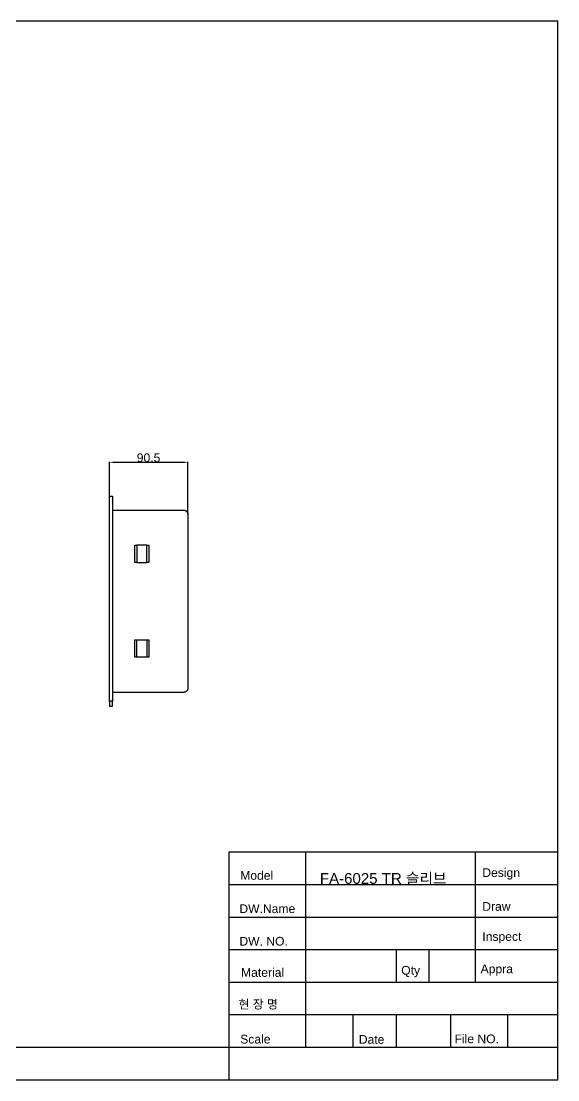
# Model space of a CAD drawing. Header units: millimetres. Extents: x 3033 to 5751, y 230 to 1450.
# Drawn here: x 5132 to 5751, y 230 to 1450 of the extents above; entities that cross this region are included whole.
import ezdxf

# ---------------------------------------------------------------- set-up
doc = ezdxf.new("R2010")
doc.units = ezdxf.units.MM
doc.header["$MEASUREMENT"] = 0
for name, color, linetype in [('____', 5, 'Continuous'), ('Default', 7, 'Continuous'), ('LAYER 01', 40, 'Continuous'), ('TEX', 70, 'Continuous')]:
    doc.layers.add(name, color=color, linetype=linetype)
doc.styles.add('Arial', font='arial.ttf')
doc.dimstyles.new('Dimension Style 01', dxfattribs={"dimtxt": 10, "dimasz": 5, "dimexe": 0.5, "dimexo": 0.5, "dimgap": 0.09, "dimtad": 1, "dimtoh": 1, "dimdec": 1, "dimzin": 1, "dimdsep": 46, "dimtxsty": 'Arial', "dimcen": 0.5, "dimadec": 1, "dimazin": 0, "dimtfac": 1, "dimtdec": 4, "dimtix": 1, "dimtmove": 0, "dimatfit": 3, "dimfxl": 1, "dimtolj": 1, "dimtzin": 1, "dimarcsym": 0})

# ---------------------------------------------------------------- blocks, each defined once
blk = doc.blocks.new('*D14')
at = {"layer": 'Default', "color": 0, "lineweight": -2, "transparency": 16777216}
for p, q in [((5234.1, 902.8), (5234.1, 941.9)), ((5239.1, 941.4), (5319.6, 941.4)), ((5324.6, 881.8), (5324.6, 941.9))]:
    blk.add_line(p, q, dxfattribs=at)
at = {"layer": 'Default', "color": 0, "transparency": 16777216}
for points in [[(5239.1, 942.2), (5239.1, 940.6), (5234.1, 941.4)], [(5319.6, 940.6), (5319.6, 942.2), (5324.6, 941.4)]]:
    blk.add_solid(points, dxfattribs=at)
at = {"layer": 'Defpoints', "color": 0, "transparency": 16777216}
for p in [(5324.6, 941.4), (5234.1, 902.3), (5324.6, 881.3)]:
    blk.add_point(p, dxfattribs=at)
at = {"layer": 'Default', "color": 0, "transparency": 16777216, "insert": (5279.3, 946.6), "char_height": 10, "attachment_point": 5, "style": 'Arial'}
blk.add_mtext('\\A1;90.5', dxfattribs=at)

msp = doc.modelspace()

# ---------------------------------------------------------------- linework, layer by layer
for p, q in [((5372.26, 492.39), (5750.98, 492.39)), ((5372.26, 229.89), (5372.26, 492.39))]:
    msp.add_line(p, q)
at = {"layer": '____'}
for p, q in [((5750.98, 1449.66), (4420.98, 1449.66)), ((5750.98, 229.89), (5750.98, 1449.66)), ((4420.98, 229.89), (5750.98, 229.89))]:
    msp.add_line(p, q, dxfattribs=at)
at = {"layer": 'LAYER 01'}
for p, q in [((5234.08, 896.29), (5234.08, 902.29)), ((5234.08, 902.29), (5237.58, 902.29)), ((5234.08, 666.29), (5234.08, 896.29)), ((5237.58, 902.29), (5237.58, 896.29)), ((5237.58, 896.29), (5237.58, 666.29)), ((5237.58, 886.29), (5319.58, 886.29)), ((5319.58, 886.29), (5319.75, 886.29)), ((5319.75, 886.29), (5319.93, 886.28)), ((5319.93, 886.28), (5320.1, 886.26)), ((5320.1, 886.26), (5320.27, 886.24)), ((5320.27, 886.24), (5320.45, 886.21)), ((5320.45, 886.21), (5320.62, 886.18)), ((5320.62, 886.18), (5320.79, 886.14)), ((5320.79, 886.14), (5320.96, 886.1)), ((5320.96, 886.1), (5321.12, 886.05)), ((5321.12, 886.05), (5321.29, 885.99)), ((5321.29, 885.99), (5321.45, 885.93)), ((5321.45, 885.93), (5321.61, 885.86)), ((5321.61, 885.86), (5321.77, 885.78)), ((5321.77, 885.78), (5321.93, 885.71)), ((5321.93, 885.71), (5322.08, 885.62)), ((5322.08, 885.62), (5322.23, 885.53)), ((5322.23, 885.53), (5322.37, 885.44)), ((5322.37, 885.44), (5322.52, 885.34)), ((5322.52, 885.34), (5322.66, 885.23)), ((5322.66, 885.23), (5322.79, 885.12)), ((5322.79, 885.12), (5322.92, 885.01)), ((5322.92, 885.01), (5323.05, 884.89)), ((5323.05, 884.89), (5323.18, 884.76)), ((5323.18, 884.76), (5323.29, 884.64)), ((5323.29, 884.64), (5323.41, 884.5)), ((5323.41, 884.5), (5323.52, 884.37)), ((5323.52, 884.37), (5323.62, 884.23)), ((5323.62, 884.23), (5323.72, 884.09)), ((5323.72, 884.09), (5323.82, 883.94)), ((5323.82, 883.94), (5323.91, 883.79)), ((5323.91, 883.79), (5323.99, 883.64)), ((5323.99, 883.64), (5324.07, 883.48)), ((5324.07, 883.48), (5324.15, 883.32)), ((5324.15, 883.32), (5324.21, 883.16)), ((5324.21, 883.16), (5324.28, 883)), ((5324.28, 883), (5324.33, 882.84)), ((5324.33, 882.84), (5324.39, 882.67)), ((5324.39, 882.67), (5324.43, 882.5)), ((5324.43, 882.5), (5324.47, 882.33)), ((5324.47, 882.33), (5324.5, 882.16)), ((5324.5, 882.16), (5324.53, 881.99)), ((5324.53, 881.99), (5324.55, 881.81)), ((5324.55, 881.81), (5324.57, 881.64)), ((5324.57, 881.64), (5324.58, 881.47)), ((5324.58, 881.47), (5324.58, 881.29)), ((5324.58, 881.29), (5324.58, 683.29)), ((5263.58, 825.79), (5263.58, 845.79)), ((5263.58, 845.79), (5265.89, 845.79)), ((5277.26, 845.79), (5265.89, 845.79)), ((5265.89, 845.79), (5265.89, 825.79)), ((5277.26, 845.79), (5279.58, 845.79)), ((5277.26, 825.79), (5277.26, 845.79)), ((5279.58, 845.79), (5279.58, 825.79)), ((5265.89, 825.79), (5263.58, 825.79)), ((5265.89, 825.79), (5277.26, 825.79)), ((5279.58, 825.79), (5277.26, 825.79)), ((5263.58, 716.79), (5263.58, 736.79)), ((5263.58, 736.79), (5265.89, 736.79)), ((5265.89, 736.79), (5277.26, 736.79)), ((5265.89, 716.79), (5265.89, 736.79)), ((5277.26, 736.79), (5277.26, 716.79)), ((5277.26, 736.79), (5279.58, 736.79)), ((5279.58, 736.79), (5279.58, 716.79)), ((5265.89, 716.79), (5263.58, 716.79)), ((5277.26, 716.79), (5265.89, 716.79)), ((5279.58, 716.79), (5277.26, 716.79)), ((5324.58, 683.29), (5324.58, 681.29)), ((5319.58, 676.29), (5237.58, 676.29)), ((5319.75, 676.29), (5319.58, 676.29)), ((5319.93, 676.3), (5319.75, 676.29)), ((5320.1, 676.32), (5319.93, 676.3)), ((5320.27, 676.34), (5320.1, 676.32)), ((5320.45, 676.37), (5320.27, 676.34)), ((5320.62, 676.4), (5320.45, 676.37)), ((5320.79, 676.44), (5320.62, 676.4)), ((5320.96, 676.48), (5320.79, 676.44)), ((5321.12, 676.54), (5320.96, 676.48)), ((5321.29, 676.59), (5321.12, 676.54)), ((5321.45, 676.66), (5321.29, 676.59)), ((5321.61, 676.72), (5321.45, 676.66)), ((5321.77, 676.8), (5321.61, 676.72)), ((5321.93, 676.88), (5321.77, 676.8)), ((5322.08, 676.96), (5321.93, 676.88)), ((5322.23, 677.05), (5322.08, 676.96)), ((5322.37, 677.15), (5322.23, 677.05)), ((5322.52, 677.25), (5322.37, 677.15)), ((5322.66, 677.35), (5322.52, 677.25)), ((5322.79, 677.46), (5322.66, 677.35)), ((5322.92, 677.58), (5322.79, 677.46)), ((5323.05, 677.69), (5322.92, 677.58)), ((5323.18, 677.82), (5323.05, 677.69)), ((5323.29, 677.95), (5323.18, 677.82)), ((5323.41, 678.08), (5323.29, 677.95)), ((5323.52, 678.21), (5323.41, 678.08)), ((5323.62, 678.35), (5323.52, 678.21)), ((5323.72, 678.5), (5323.62, 678.35)), ((5323.82, 678.64), (5323.72, 678.5)), ((5323.91, 678.79), (5323.82, 678.64)), ((5323.99, 678.94), (5323.91, 678.79)), ((5324.07, 679.1), (5323.99, 678.94)), ((5324.15, 679.26), (5324.07, 679.1)), ((5324.21, 679.42), (5324.15, 679.26)), ((5324.28, 679.58), (5324.21, 679.42)), ((5324.33, 679.75), (5324.28, 679.58)), ((5324.39, 679.91), (5324.33, 679.75)), ((5324.43, 680.08), (5324.39, 679.91)), ((5324.47, 680.25), (5324.43, 680.08)), ((5324.5, 680.42), (5324.47, 680.25)), ((5324.53, 680.6), (5324.5, 680.42)), ((5324.55, 680.77), (5324.53, 680.6)), ((5324.57, 680.94), (5324.55, 680.77)), ((5324.58, 681.12), (5324.57, 680.94)), ((5324.58, 681.29), (5324.58, 681.12)), ((5237.58, 666.29), (5234.08, 666.29)), ((5234.08, 666.29), (5234.08, 660.29)), ((5234.08, 660.29), (5237.58, 660.29)), ((5237.58, 660.29), (5237.58, 666.29))]:
    msp.add_line(p, q, dxfattribs=at)
at = {"layer": 'TEX'}
for p, q in [((5460.53, 267.39), (5460.53, 492.39)), ((5655.98, 342.39), (5655.98, 492.39)), ((5372.26, 454.89), (5750.98, 454.89)), ((5372.26, 417.39), (5750.98, 417.39)), ((5372.26, 379.89), (5750.98, 379.89)), ((5565.1, 342.39), (5565.1, 379.89)), ((5602.6, 342.39), (5602.6, 379.89)), ((5372.26, 342.39), (5750.98, 342.39)), ((5750.98, 304.89), (5372.26, 304.89)), ((5515.1, 267.39), (5515.1, 304.89)), ((5565.1, 267.39), (5565.1, 304.89)), ((5627.82, 267.39), (5627.82, 304.89)), ((5693.48, 267.39), (5693.48, 304.89)), ((4420.98, 267.39), (5750.98, 267.39))]:
    msp.add_line(p, q, dxfattribs=at)

# ---------------------------------------------------------------- texts
at = {"layer": 'TEX', "attachment_point": 7, "line_spacing_factor": 0.963855}
for s, insert, char_height, width in [('\\fArial;Model', (5384.92, 460.28), 10, 45.9639), ('{\\fArial|b0|i0|c0|p34;FA-6025 TR \\fGulim|b0|i0|c129|p50;슬리브}', (5476.76, 454.37), 12.4031, 162.9519), ('\\fArial;Design', (5663.93, 460.6), 10, 51.0843), ('\\fArial;DW.Name', (5383.96, 421.93), 10, 72.2892), ('\\fArial;Draw', (5663.93, 424.49), 10, 41.2048), ('\\fArial;DW. NO.', (5383.96, 384.43), 10, 63.012), ('\\fArial;Inspect', (5663.93, 386.99), 10, 53.3735), ('\\fArial;Material', (5385.88, 348.43), 10, 57.5301), ('\\fArial;Qty', (5570.52, 348.11), 10, 30.8434), ('\\fArial;Appra', (5662.01, 349.71), 10, 46.506), ('\\fArial;현 장 명', (5382.99, 310.86), 10, 50), ('\\fArial;Scale', (5384.92, 271.62), 10, 43.494), ('\\fArial;Date', (5521.59, 271.3), 10, 37.6506), ('\\fArial;File NO.', (5631.9, 271.94), 10, 58.3735)]:
    msp.add_mtext(s, dxfattribs=dict(at, insert=insert, char_height=char_height, width=width))

# ---------------------------------------------------------------- dimensions: what is measured, and where the dimension line sits
at = {"layer": 'Default'}
dim = msp.add_linear_dim(base=(5324.58, 941.41), p1=(5234.08, 902.29), p2=(5324.58, 881.29), dimstyle='Dimension Style 01', override={"dimtmove": 1}, dxfattribs=at)
dim.commit()
dim.dimension.update_dxf_attribs({"geometry": '*D14', "text_midpoint": (5279.33, 946.6)})

doc.saveas('drawing.dxf')
